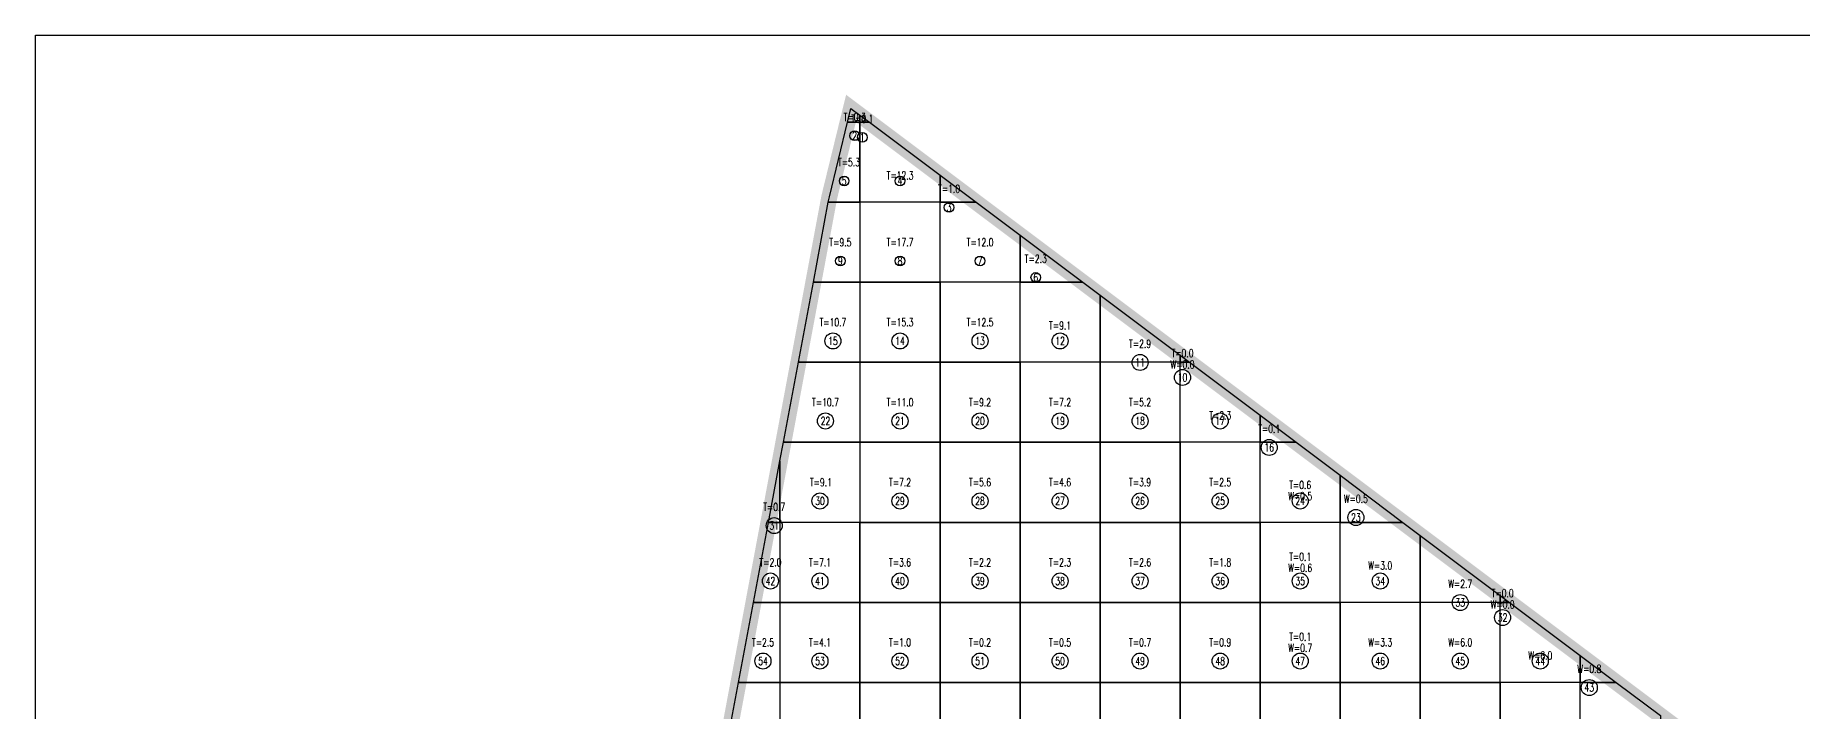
# Model space of a CAD drawing. Extents: x 4283 to 40403, y 1134 to 1764.
# Drawn here: x 5210.7 to 5295.6, y 1674.9 to 1707.4 of the extents above; entities that cross this region are included whole.
import ezdxf
from ezdxf.enums import TextEntityAlignment as Align

# ---------------------------------------------------------------- set-up
doc = ezdxf.new("R2010")
doc.units = 0
for name, color, linetype in [('tdz_3-2方格网', 2, 'Continuous'), ('tdz_3-2方格网计算', 7, 'Continuous'), ('tdz_土方计算图', 7, 'Continuous'), ('tdz_格田', 6, 'Continuous')]:
    doc.layers.add(name, color=color, linetype=linetype)
doc.styles.add('GLandNum', font='txt_____.ttf', dxfattribs={"width": 0.7, "height": 0.5})

msp = doc.modelspace()

# ---------------------------------------------------------------- linework, layer by layer
at = {"layer": 'tdz_3-2方格网', "linetype": 'Continuous'}
for points in [[(5250.284, 1703.608, 2623.852), (5250.284, 1703.265, 2623.856), (5249.689, 1703.265, 2623.846), (5249.852, 1703.932, 2623.846)], [(5249.689, 1703.265, 2623.846), (5250.284, 1703.265, 2623.856), (5250.284, 1699.419, 2623.846), (5248.763, 1699.419, 2623.861), (5248.812, 1699.681, 2623.846)], [(5250.741, 1703.265, 2623.858), (5250.284, 1703.265, 2623.856), (5250.284, 1703.608, 2623.852)], [(5254.13, 1700.723, 2623.902), (5254.13, 1699.419, 2623.952), (5250.284, 1699.419, 2623.846), (5250.284, 1703.265, 2623.856), (5250.741, 1703.265, 2623.858)], [(5255.867, 1699.419, 2623.925), (5254.13, 1699.419, 2623.952), (5254.13, 1700.723, 2623.902)], [(5248.763, 1699.419, 2623.861), (5250.284, 1699.419, 2623.846), (5250.284, 1695.573, 2624.048), (5248.044, 1695.573, 2624.08)], [(5250.284, 1699.419, 2623.846), (5250.284, 1695.573, 2624.048), (5254.13, 1695.573, 2623.965), (5254.13, 1699.419, 2623.952)], [(5257.976, 1697.837, 2623.952), (5257.976, 1695.573, 2624.038), (5254.13, 1695.573, 2623.965), (5254.13, 1699.419, 2623.952), (5255.867, 1699.419, 2623.925)], [(5260.994, 1695.573, 2623.991), (5257.976, 1695.573, 2624.038), (5257.976, 1697.837, 2623.952)], [(5248.044, 1695.573, 2624.08), (5250.284, 1695.573, 2624.048), (5250.284, 1691.727, 2624.311), (5247.325, 1691.727, 2624.299)], [(5250.284, 1695.573, 2624.048), (5250.284, 1691.727, 2624.311), (5254.13, 1691.727, 2624.228), (5254.13, 1695.573, 2623.965)], [(5254.13, 1695.573, 2623.965), (5254.13, 1691.727, 2624.228), (5257.976, 1691.727, 2624.146), (5257.976, 1695.573, 2624.038)], [(5261.822, 1694.951, 2624.002), (5261.822, 1691.727, 2624.125), (5257.976, 1691.727, 2624.146), (5257.976, 1695.573, 2624.038), (5260.994, 1695.573, 2623.991)], [(5265.669, 1692.066, 2624.052), (5265.669, 1691.727, 2624.06), (5261.822, 1691.727, 2624.125), (5261.822, 1694.951, 2624.002)], [(5266.12, 1691.727, 2624.058), (5265.669, 1691.727, 2624.06), (5265.669, 1692.066, 2624.052)], [(5247.325, 1691.727, 2624.299), (5250.284, 1691.727, 2624.311), (5250.284, 1687.881, 2624.525), (5246.605, 1687.881, 2624.518)], [(5250.284, 1691.727, 2624.311), (5250.284, 1687.881, 2624.525), (5254.13, 1687.881, 2624.465), (5254.13, 1691.727, 2624.228)], [(5254.13, 1691.727, 2624.228), (5254.13, 1687.881, 2624.465), (5257.976, 1687.881, 2624.388), (5257.976, 1691.727, 2624.146)], [(5257.976, 1691.727, 2624.146), (5257.976, 1687.881, 2624.388), (5261.822, 1687.881, 2624.302), (5261.822, 1691.727, 2624.125)], [(5261.822, 1691.727, 2624.125), (5261.822, 1687.881, 2624.302), (5265.669, 1687.881, 2624.209), (5265.669, 1691.727, 2624.06)], [(5269.515, 1689.18, 2624.102), (5269.515, 1687.881, 2624.147), (5265.669, 1687.881, 2624.209), (5265.669, 1691.727, 2624.06), (5266.12, 1691.727, 2624.058)], [(5271.247, 1687.881, 2624.124), (5269.515, 1687.881, 2624.147), (5269.515, 1689.18, 2624.102)], [(5246.605, 1687.881, 2624.518), (5250.284, 1687.881, 2624.525), (5250.284, 1684.034, 2624.752), (5246.438, 1684.034, 2624.742), (5246.438, 1686.986, 2624.57)], [(5250.284, 1687.881, 2624.525), (5250.284, 1684.034, 2624.752), (5254.13, 1684.034, 2624.688), (5254.13, 1687.881, 2624.465)], [(5254.13, 1687.881, 2624.465), (5254.13, 1684.034, 2624.688), (5257.976, 1684.034, 2624.578), (5257.976, 1687.881, 2624.388)], [(5257.976, 1687.881, 2624.388), (5257.976, 1684.034, 2624.578), (5261.822, 1684.034, 2624.465), (5261.822, 1687.881, 2624.302)], [(5261.822, 1687.881, 2624.302), (5261.822, 1684.034, 2624.465), (5265.669, 1684.034, 2624.324), (5265.669, 1687.881, 2624.209)], [(5265.669, 1687.881, 2624.209), (5265.669, 1684.034, 2624.324), (5269.515, 1684.034, 2624.279), (5269.515, 1687.881, 2624.147)], [(5273.361, 1686.295, 2624.152), (5273.361, 1684.034, 2624.234), (5269.515, 1684.034, 2624.279), (5269.515, 1687.881, 2624.147), (5271.247, 1687.881, 2624.124)], [(5246.438, 1686.986, 2624.57), (5246.438, 1684.034, 2624.742), (5245.886, 1684.034, 2624.738)], [(5276.373, 1684.034, 2624.191), (5273.361, 1684.034, 2624.234), (5273.361, 1686.295, 2624.152)], [(5245.886, 1684.034, 2624.738), (5246.438, 1684.034, 2624.742), (5246.438, 1680.188, 2624.955), (5245.167, 1680.188, 2624.956)], [(5246.438, 1684.034, 2624.742), (5246.438, 1680.188, 2624.955), (5250.284, 1680.188, 2624.956), (5250.284, 1684.034, 2624.752)], [(5250.284, 1684.034, 2624.752), (5250.284, 1680.188, 2624.956), (5254.13, 1680.188, 2624.924), (5254.13, 1684.034, 2624.688)], [(5254.13, 1684.034, 2624.688), (5254.13, 1680.188, 2624.924), (5257.976, 1680.188, 2624.782), (5257.976, 1684.034, 2624.578)], [(5257.976, 1684.034, 2624.578), (5257.976, 1680.188, 2624.782), (5261.822, 1680.188, 2624.629), (5261.822, 1684.034, 2624.465)], [(5261.822, 1684.034, 2624.465), (5261.822, 1680.188, 2624.629), (5265.669, 1680.188, 2624.487), (5265.669, 1684.034, 2624.324)], [(5265.669, 1684.034, 2624.324), (5265.669, 1680.188, 2624.487), (5269.515, 1680.188, 2624.394), (5269.515, 1684.034, 2624.279)], [(5269.515, 1684.034, 2624.279), (5269.515, 1680.188, 2624.394), (5273.361, 1680.188, 2624.348), (5273.361, 1684.034, 2624.234)], [(5277.207, 1683.409, 2624.202), (5277.207, 1680.188, 2624.304), (5273.361, 1680.188, 2624.348), (5273.361, 1684.034, 2624.234), (5276.373, 1684.034, 2624.191)], [(5281.053, 1680.523, 2624.252), (5281.053, 1680.188, 2624.255), (5277.207, 1680.188, 2624.304), (5277.207, 1683.409, 2624.202)], [(5245.167, 1680.188, 2624.956), (5246.438, 1680.188, 2624.955), (5246.438, 1676.342, 2625.177), (5244.447, 1676.342, 2625.088)], [(5246.438, 1680.188, 2624.955), (5246.438, 1676.342, 2625.177), (5250.284, 1676.342, 2625.127), (5250.284, 1680.188, 2624.956)], [(5250.284, 1680.188, 2624.956), (5250.284, 1676.342, 2625.127), (5254.13, 1676.342, 2625.044), (5254.13, 1680.188, 2624.924)], [(5254.13, 1680.188, 2624.924), (5254.13, 1676.342, 2625.044), (5257.976, 1676.342, 2624.917), (5257.976, 1680.188, 2624.782)], [(5257.976, 1680.188, 2624.782), (5257.976, 1676.342, 2624.917), (5261.822, 1676.342, 2624.789), (5261.822, 1680.188, 2624.629)], [(5261.822, 1680.188, 2624.629), (5261.822, 1676.342, 2624.789), (5265.669, 1676.342, 2624.649), (5265.669, 1680.188, 2624.487)], [(5265.669, 1680.188, 2624.487), (5265.669, 1676.342, 2624.649), (5269.515, 1676.342, 2624.508), (5269.515, 1680.188, 2624.394)], [(5269.515, 1680.188, 2624.394), (5269.515, 1676.342, 2624.508), (5273.361, 1676.342, 2624.463), (5273.361, 1680.188, 2624.348)], [(5273.361, 1680.188, 2624.348), (5273.361, 1676.342, 2624.463), (5277.207, 1676.342, 2624.425), (5277.207, 1680.188, 2624.304)], [(5277.207, 1680.188, 2624.304), (5277.207, 1676.342, 2624.425), (5281.053, 1676.342, 2624.371), (5281.053, 1680.188, 2624.255)], [(5281.5, 1680.188, 2624.258), (5281.053, 1680.188, 2624.255), (5281.053, 1680.523, 2624.252)], [(5284.899, 1677.638, 2624.294), (5284.899, 1676.342, 2624.314), (5281.053, 1676.342, 2624.371), (5281.053, 1680.188, 2624.255), (5281.5, 1680.188, 2624.258)], [(5286.626, 1676.342, 2624.31), (5284.899, 1676.342, 2624.314), (5284.899, 1677.638, 2624.294)], [(5244.447, 1676.342, 2625.088), (5246.438, 1676.342, 2625.177), (5246.438, 1672.496, 2625.273), (5243.728, 1672.496, 2625.218)], [(5246.438, 1676.342, 2625.177), (5246.438, 1672.496, 2625.273), (5250.284, 1672.496, 2625.208), (5250.284, 1676.342, 2625.127)], [(5250.284, 1676.342, 2625.127), (5250.284, 1672.496, 2625.208), (5254.13, 1672.496, 2625.105), (5254.13, 1676.342, 2625.044)], [(5254.13, 1676.342, 2625.044), (5254.13, 1672.496, 2625.105), (5257.976, 1672.496, 2624.978), (5257.976, 1676.342, 2624.917)], [(5257.976, 1676.342, 2624.917), (5257.976, 1672.496, 2624.978), (5261.822, 1672.496, 2624.851), (5261.822, 1676.342, 2624.789)], [(5261.822, 1676.342, 2624.789), (5261.822, 1672.496, 2624.851), (5265.669, 1672.496, 2624.815), (5265.669, 1676.342, 2624.649)], [(5265.669, 1676.342, 2624.649), (5265.669, 1672.496, 2624.815), (5269.515, 1672.496, 2624.745), (5269.515, 1676.342, 2624.508)], [(5269.515, 1676.342, 2624.508), (5269.515, 1672.496, 2624.745), (5273.361, 1672.496, 2624.602), (5273.361, 1676.342, 2624.463)], [(5273.361, 1676.342, 2624.463), (5273.361, 1672.496, 2624.602), (5277.207, 1672.496, 2624.538), (5277.207, 1676.342, 2624.425)], [(5277.207, 1676.342, 2624.425), (5277.207, 1672.496, 2624.538), (5281.053, 1672.496, 2624.455), (5281.053, 1676.342, 2624.371)], [(5281.053, 1676.342, 2624.371), (5281.053, 1672.496, 2624.455), (5284.899, 1672.496, 2624.384), (5284.899, 1676.342, 2624.314)], [(5288.745, 1674.752, 2624.328), (5288.745, 1672.496, 2624.366), (5284.899, 1672.496, 2624.384), (5284.899, 1676.342, 2624.314), (5286.626, 1676.342, 2624.31)]]:
    msp.add_polyline3d(points, close=True, dxfattribs=at)
at = {"layer": 'tdz_3-2方格网计算', "color": 7, "linetype": 'Continuous'}
for centre, radius in [((5250.027, 1702.62), 0.231), ((5250.398, 1702.539), 0.231), ((5249.524, 1700.445), 0.231), ((5252.207, 1700.445), 0.231), ((5254.564, 1699.173), 0.231), ((5249.344, 1696.599), 0.231), ((5252.207, 1696.599), 0.231), ((5256.053, 1696.599), 0.231), ((5258.731, 1695.808), 0.231), ((5248.984, 1692.752), 0.385), ((5252.207, 1692.752), 0.385), ((5256.053, 1692.752), 0.385), ((5259.899, 1692.752), 0.385), ((5263.745, 1691.72), 0.385), ((5265.782, 1690.999), 0.385), ((5248.624, 1688.906), 0.385), ((5252.207, 1688.906), 0.385), ((5256.053, 1688.906), 0.385), ((5259.899, 1688.906), 0.385), ((5263.745, 1688.906), 0.385), ((5267.592, 1688.906), 0.385), ((5269.948, 1687.633), 0.385), ((5248.361, 1685.06), 0.385), ((5252.207, 1685.06), 0.385), ((5256.053, 1685.06), 0.385), ((5259.899, 1685.06), 0.385), ((5263.745, 1685.06), 0.385), ((5267.592, 1685.06), 0.385), ((5271.438, 1685.06), 0.385), ((5246.162, 1683.875), 0.385), ((5274.114, 1684.267), 0.385), ((5245.982, 1681.214), 0.385), ((5248.361, 1681.214), 0.385), ((5252.207, 1681.214), 0.385), ((5256.053, 1681.214), 0.385), ((5259.899, 1681.214), 0.385), ((5263.745, 1681.214), 0.385), ((5267.592, 1681.214), 0.385), ((5271.438, 1681.214), 0.385), ((5275.284, 1681.214), 0.385), ((5279.13, 1680.18), 0.385), ((5281.165, 1679.458), 0.385), ((5245.622, 1677.368), 0.385), ((5248.361, 1677.368), 0.385), ((5252.207, 1677.368), 0.385), ((5256.053, 1677.368), 0.385), ((5259.899, 1677.368), 0.385), ((5263.745, 1677.368), 0.385), ((5267.592, 1677.368), 0.385), ((5271.438, 1677.368), 0.385), ((5275.284, 1677.368), 0.385), ((5279.13, 1677.368), 0.385), ((5282.976, 1677.368), 0.385), ((5285.331, 1676.092), 0.385)]:
    msp.add_circle(centre, radius, dxfattribs=at)
at = {"layer": 'tdz_土方计算图', "linetype": 'Continuous'}
msp.add_lwpolyline([(5210.657, 1707.445), (5340.657, 1707.445), (5340.657, 1547.445), (5210.657, 1547.445)], close=True, dxfattribs=at)
at = {"layer": 'tdz_格田', "linetype": 'Continuous', "lineweight": 60, "const_width": 0.769}
msp.add_lwpolyline([(5249.852, 1703.932), (5312.568, 1656.879), (5280.138, 1610.958), (5238.745, 1649.296), (5243.289, 1670.152), (5248.812, 1699.681), (5249.852, 1703.932)], close=True, dxfattribs=at)

# ---------------------------------------------------------------- texts
at = {"layer": 'tdz_3-2方格网计算', "color": 2, "linetype": 'Continuous', "style": 'GLandNum', "width": 0.7}
for s, p in [('T=0.3', (5250.027, 1703.518)), ('T=0.1', (5250.398, 1703.437)), ('T=5.3', (5249.755, 1701.342)), ('T=12.3', (5252.207, 1700.706)), ('T=1.0', (5254.564, 1700.071)), ('T=9.5', (5249.344, 1697.496)), ('T=17.7', (5252.207, 1697.496)), ('T=12.0', (5256.053, 1697.496)), ('T=2.3', (5258.731, 1696.705)), ('T=10.7', (5248.984, 1693.65)), ('T=15.3', (5252.207, 1693.65)), ('T=12.5', (5256.053, 1693.65)), ('T=9.1', (5259.899, 1693.494)), ('T=2.9', (5263.745, 1692.618)), ('T=0.0', (5265.782, 1692.165)), ('T=10.7', (5248.624, 1689.804)), ('T=11.0', (5252.207, 1689.804)), ('T=9.2', (5256.053, 1689.804)), ('T=7.2', (5259.899, 1689.804)), ('T=5.2', (5263.745, 1689.804)), ('T=2.3', (5267.592, 1689.167)), ('T=0.1', (5269.948, 1688.53)), ('T=9.1', (5248.403, 1685.958)), ('T=7.2', (5252.207, 1685.958)), ('T=5.6', (5256.053, 1685.958)), ('T=4.6', (5259.899, 1685.958)), ('T=3.9', (5263.745, 1685.958)), ('T=2.5', (5267.592, 1685.958)), ('T=0.6', (5271.438, 1685.83)), ('T=0.7', (5246.162, 1684.772)), ('T=0.1', (5271.438, 1682.381)), ('T=2.0', (5245.982, 1682.111)), ('T=7.1', (5248.361, 1682.111)), ('T=3.6', (5252.207, 1682.111)), ('T=2.2', (5256.053, 1682.111)), ('T=2.3', (5259.899, 1682.111)), ('T=2.6', (5263.745, 1682.111)), ('T=1.8', (5267.592, 1682.111)), ('T=0.0', (5281.165, 1680.625)), ('T=2.5', (5245.622, 1678.265)), ('T=4.1', (5248.361, 1678.265)), ('T=1.0', (5252.207, 1678.265)), ('T=0.2', (5256.053, 1678.265)), ('T=0.5', (5259.899, 1678.265)), ('T=0.7', (5263.745, 1678.265)), ('T=0.9', (5267.592, 1678.265)), ('T=0.1', (5271.438, 1678.534))]:
    msp.add_text(s, height=0.3846, dxfattribs=at).set_placement(p, align=Align.MIDDLE_CENTER)
at = {"layer": 'tdz_3-2方格网计算', "color": 7, "linetype": 'Continuous', "style": 'GLandNum', "width": 0.7}
for s, height, p in [('2', 0.385, (5250.027, 1702.62)), ('1', 0.385, (5250.398, 1702.539)), ('5', 0.385, (5249.524, 1700.445)), ('4', 0.385, (5252.207, 1700.445)), ('3', 0.385, (5254.564, 1699.173)), ('9', 0.385, (5249.344, 1696.599)), ('8', 0.385, (5252.207, 1696.599)), ('7', 0.385, (5256.053, 1696.599)), ('6', 0.385, (5258.731, 1695.808)), ('15', 0.3846, (5248.984, 1692.752)), ('14', 0.3846, (5252.207, 1692.752)), ('13', 0.3846, (5256.053, 1692.752)), ('12', 0.3846, (5259.899, 1692.752)), ('11', 0.3846, (5263.745, 1691.72)), ('10', 0.3846, (5265.782, 1690.999)), ('22', 0.3846, (5248.624, 1688.906)), ('21', 0.3846, (5252.207, 1688.906)), ('20', 0.3846, (5256.053, 1688.906)), ('19', 0.3846, (5259.899, 1688.906)), ('18', 0.3846, (5263.745, 1688.906)), ('17', 0.3846, (5267.592, 1688.906)), ('16', 0.3846, (5269.948, 1687.633)), ('30', 0.3846, (5248.361, 1685.06)), ('29', 0.3846, (5252.207, 1685.06)), ('28', 0.3846, (5256.053, 1685.06)), ('27', 0.3846, (5259.899, 1685.06)), ('26', 0.3846, (5263.745, 1685.06)), ('25', 0.3846, (5267.592, 1685.06)), ('24', 0.3846, (5271.438, 1685.06)), ('23', 0.3846, (5274.114, 1684.267)), ('31', 0.3846, (5246.162, 1683.875)), ('42', 0.3846, (5245.982, 1681.214)), ('41', 0.3846, (5248.361, 1681.214)), ('40', 0.3846, (5252.207, 1681.214)), ('39', 0.3846, (5256.053, 1681.214)), ('38', 0.3846, (5259.899, 1681.214)), ('37', 0.3846, (5263.745, 1681.214)), ('36', 0.3846, (5267.592, 1681.214)), ('35', 0.3846, (5271.438, 1681.214)), ('34', 0.3846, (5275.284, 1681.214)), ('33', 0.3846, (5279.13, 1680.18)), ('32', 0.3846, (5281.165, 1679.458)), ('54', 0.3846, (5245.622, 1677.368)), ('53', 0.3846, (5248.361, 1677.368)), ('52', 0.3846, (5252.207, 1677.368)), ('51', 0.3846, (5256.053, 1677.368)), ('50', 0.3846, (5259.899, 1677.368)), ('49', 0.3846, (5263.745, 1677.368)), ('48', 0.3846, (5267.592, 1677.368)), ('47', 0.3846, (5271.438, 1677.368)), ('46', 0.3846, (5275.284, 1677.368)), ('45', 0.3846, (5279.13, 1677.368)), ('44', 0.3846, (5282.976, 1677.368)), ('43', 0.3846, (5285.331, 1676.092))]:
    msp.add_text(s, height=height, dxfattribs=at).set_placement(p, align=Align.MIDDLE_CENTER)
at = {"layer": 'tdz_3-2方格网计算', "color": 173, "linetype": 'Continuous', "style": 'GLandNum', "width": 0.7}
for s, p in [('W=0.0', (5265.782, 1691.627)), ('W=0.5', (5271.438, 1685.292)), ('W=0.5', (5274.114, 1685.164)), ('W=0.6', (5271.438, 1681.842)), ('W=3.0', (5275.284, 1681.955)), ('W=2.7', (5279.13, 1681.077)), ('W=0.0', (5281.165, 1680.087)), ('W=0.7', (5271.438, 1677.996)), ('W=3.3', (5275.284, 1678.265)), ('W=6.0', (5279.13, 1678.265)), ('W=6.0', (5282.976, 1677.628)), ('W=0.8', (5285.331, 1676.99))]:
    msp.add_text(s, height=0.3846, dxfattribs=at).set_placement(p, align=Align.MIDDLE_CENTER)

doc.saveas('drawing.dxf')
